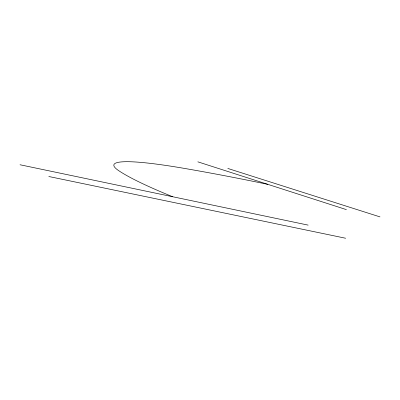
<?xml version="1.0" encoding="UTF-8"?>
<svg xmlns="http://www.w3.org/2000/svg" width="400" height="400" viewBox="0 0 400 400"><rect width="100%" height="100%" fill="white"/><g stroke="black" fill="none" stroke-linecap="round" stroke-linejoin="round"><path stroke-width="0.6" d="M48.785 176.5L345.67 238.25M20 164.755L308.155 225.12M227.79 168.44L380 216.895M197.84 161.835L346.425 209.635M172.64 196.73A389.205 34.43 15 0 1 118.995 170.85A180.185 17.39 14.1 0 1 184.195 168.37A525.58 62.045 15.6 0 1 267.81 184.345"/></g></svg>
